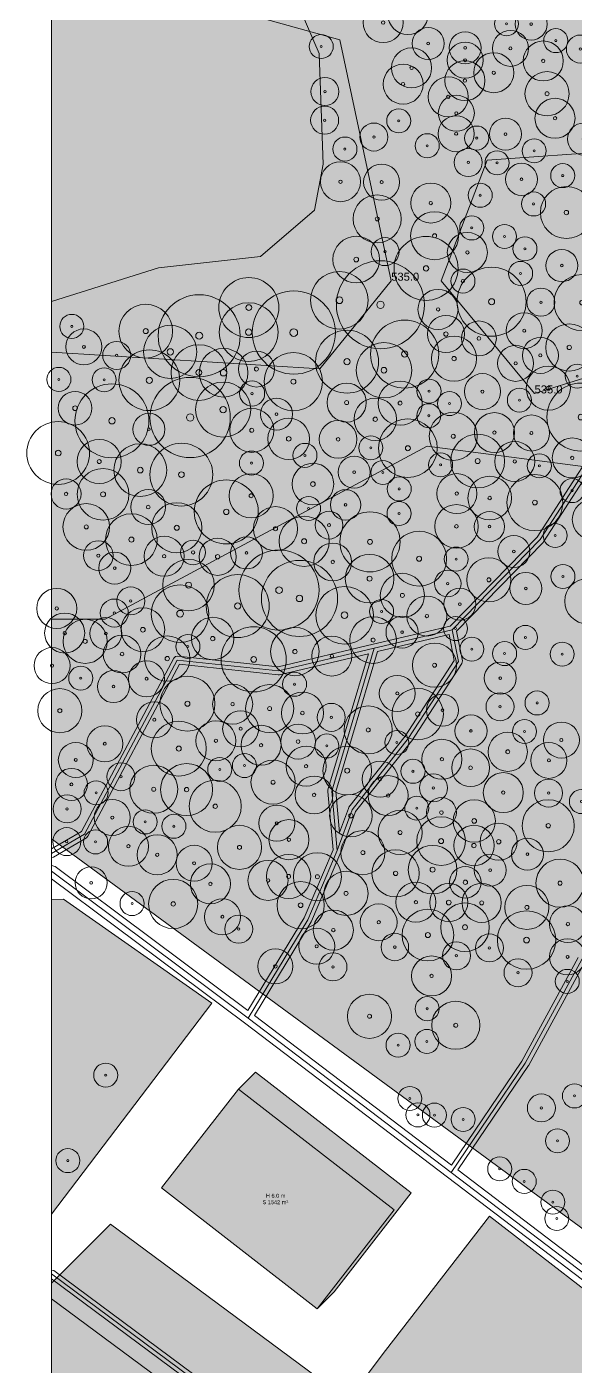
# Model space of a CAD drawing. Header units: metres. Extents: x -6 to 971, y -3 to 1031.
# Drawn here: x -6.2 to 130.7, y 465.8 to 800.5 of the extents above; entities that cross this region are included whole.
import ezdxf

# ---------------------------------------------------------------- set-up
doc = ezdxf.new("R2010")
doc.units = ezdxf.units.M
doc.header["$MEASUREMENT"] = 0
for name, color, linetype, lineweight, true_color in [('TPX_BUILDING_AREAS_TEXT', 7, 'CONTINUOUS', 0, 0x000000), ('TPX_BUILDING_HEIGHTS_TEXT', 7, 'CONTINUOUS', 0, 0x000000), ('TPX_BUILDINGS', 7, 'CONTINUOUS', 0, 0x000000), ('TPX_BUILDINGS_HATCH', 7, 'CONTINUOUS', 0, 0xf0f0f0), ('TPX_BUILDINGS_SHADOWS_HATCH', 7, 'CONTINUOUS', 0, 0x000000), ('TPX_BUILDINGS_SHADOWS_OUTLINES', 7, 'CONTINUOUS', 0, 0x000000), ('TPX_CONTOUR_LINES_5M', 7, 'CONTINUOUS', 0, 0x969696), ('TPX_CONTOUR_LINES_5M_TEXT', 7, 'CONTINUOUS', 0, 0x000000), ('TPX_FRAME_PROJECT', 7, 'CONTINUOUS', 0, 0x000000), ('TPX_ROADS_AXES', 7, 'CONTINUOUS', 0, 0x323232), ('TPX_ROADS_CONTOURS', 7, 'CONTINUOUS', 0, 0x646464), ('TPX_VEGETATION_GREEN_SPACES', 7, 'CONTINUOUS', 0, 0x58ba48), ('TPX_VEGETATION_GREEN_SPACES_HATCH', 7, 'CONTINUOUS', 0, 0x58ba48), ('TPX_VEGETATION_TREES_INDIVIDUAL', 7, 'CONTINUOUS', 0, 0x136734), ('TPX_WATERWAYS', 7, 'CONTINUOUS', 0, 0x7aafdf), ('TPX_WATERWAYS_HATCH', 7, 'CONTINUOUS', 0, 0x7aafdf)]:
    doc.layers.add(name, color=color, linetype=linetype, lineweight=lineweight, true_color=true_color)
doc.styles.add('TPX_TEXTE', font='arial.ttf')

# ---------------------------------------------------------------- blocks, each defined once
blk = doc.blocks.new('TREETR004_CR045')
at = {"layer": 'TPX_VEGETATION_TREES_INDIVIDUAL'}
for radius in [4.5, 0.375]:
    blk.add_circle((0, 0, 0.04), radius, dxfattribs=at)
blk = doc.blocks.new('TREETR006_CR069')
at = {"layer": 'TPX_VEGETATION_TREES_INDIVIDUAL'}
for radius in [6.86, 0.625]:
    blk.add_circle((0, 0, 0.04), radius, dxfattribs=at)
blk = doc.blocks.new('TREETR004_CR050')
at = {"layer": 'TPX_VEGETATION_TREES_INDIVIDUAL'}
for radius in [5, 0.417]:
    blk.add_circle((0, 0, 0.04), radius, dxfattribs=at)
blk = doc.blocks.new('TREETR007_CR078')
at = {"layer": 'TPX_VEGETATION_TREES_INDIVIDUAL'}
for radius in [7.84, 0.708]:
    blk.add_circle((0, 0, 0.04), radius, dxfattribs=at)
blk = doc.blocks.new('TREETR003_CR040')
at = {"layer": 'TPX_VEGETATION_TREES_INDIVIDUAL'}
for radius in [4, 0.333]:
    blk.add_circle((0, 0, 0.04), radius, dxfattribs=at)
blk = doc.blocks.new('TREETR004_CR031')
at = {"layer": 'TPX_VEGETATION_TREES_INDIVIDUAL'}
for radius in [3.09, 0.417]:
    blk.add_circle((0, 0, 0.04), radius, dxfattribs=at)
blk = doc.blocks.new('TREETR003_CR038')
at = {"layer": 'TPX_VEGETATION_TREES_INDIVIDUAL'}
for radius in [3.79, 0.333]:
    blk.add_circle((0, 0, 0.04), radius, dxfattribs=at)
blk = doc.blocks.new('TREETR005_CR044')
at = {"layer": 'TPX_VEGETATION_TREES_INDIVIDUAL'}
for radius in [4.36, 0.458]:
    blk.add_circle((0, 0, 0.04), radius, dxfattribs=at)
blk = doc.blocks.new('TREETR005_CR059')
at = {"layer": 'TPX_VEGETATION_TREES_INDIVIDUAL'}
for radius in [5.89, 0.542]:
    blk.add_circle((0, 0, 0.04), radius, dxfattribs=at)
blk = doc.blocks.new('TREETR005_CR053')
at = {"layer": 'TPX_VEGETATION_TREES_INDIVIDUAL'}
for radius in [5.3, 0.542]:
    blk.add_circle((0, 0, 0.04), radius, dxfattribs=at)
blk = doc.blocks.new('TREETR006_CR053')
at = {"layer": 'TPX_VEGETATION_TREES_INDIVIDUAL'}
for radius in [5.28, 0.583]:
    blk.add_circle((0, 0, 0.04), radius, dxfattribs=at)
blk = doc.blocks.new('TREETR005_CR054')
at = {"layer": 'TPX_VEGETATION_TREES_INDIVIDUAL'}
for radius in [5.44, 0.458]:
    blk.add_circle((0, 0, 0.04), radius, dxfattribs=at)
blk = doc.blocks.new('TREETR006_CR055')
at = {"layer": 'TPX_VEGETATION_TREES_INDIVIDUAL'}
for radius in [5.46, 0.583]:
    blk.add_circle((0, 0, 0.04), radius, dxfattribs=at)
blk = doc.blocks.new('TREETR007_CR081')
at = {"layer": 'TPX_VEGETATION_TREES_INDIVIDUAL'}
for radius in [8.14, 0.708]:
    blk.add_circle((0, 0, 0.04), radius, dxfattribs=at)
blk = doc.blocks.new('TREETR008_CR100')
at = {"layer": 'TPX_VEGETATION_TREES_INDIVIDUAL'}
for radius in [10, 0.833]:
    blk.add_circle((0, 0, 0.04), radius, dxfattribs=at)
blk = doc.blocks.new('TREETR006_CR063')
at = {"layer": 'TPX_VEGETATION_TREES_INDIVIDUAL'}
for radius in [6.27, 0.625]:
    blk.add_circle((0, 0, 0.04), radius, dxfattribs=at)
blk = doc.blocks.new('TREETR007_CR073')
at = {"layer": 'TPX_VEGETATION_TREES_INDIVIDUAL'}
for radius in [7.3, 0.708]:
    blk.add_circle((0, 0, 0.04), radius, dxfattribs=at)
blk = doc.blocks.new('TREETR004_CR035')
at = {"layer": 'TPX_VEGETATION_TREES_INDIVIDUAL'}
for radius in [3.47, 0.375]:
    blk.add_circle((0, 0, 0.04), radius, dxfattribs=at)
blk = doc.blocks.new('TREETR008_CR069')
at = {"layer": 'TPX_VEGETATION_TREES_INDIVIDUAL'}
for radius in [6.87, 0.792]:
    blk.add_circle((0, 0, 0.04), radius, dxfattribs=at)
blk = doc.blocks.new('TREETR007_CR080')
at = {"layer": 'TPX_VEGETATION_TREES_INDIVIDUAL'}
for radius in [8, 0.667]:
    blk.add_circle((0, 0, 0.04), radius, dxfattribs=at)
blk = doc.blocks.new('TREETR003_CR035')
at = {"layer": 'TPX_VEGETATION_TREES_INDIVIDUAL'}
for radius in [3.5, 0.292]:
    blk.add_circle((0, 0, 0.04), radius, dxfattribs=at)
blk = doc.blocks.new('TREETR004_CR037')
at = {"layer": 'TPX_VEGETATION_TREES_INDIVIDUAL'}
for radius in [3.71, 0.375]:
    blk.add_circle((0, 0, 0.04), radius, dxfattribs=at)
blk = doc.blocks.new('TREETR006_CR070')
at = {"layer": 'TPX_VEGETATION_TREES_INDIVIDUAL'}
for radius in [7, 0.583]:
    blk.add_circle((0, 0, 0.04), radius, dxfattribs=at)
blk = doc.blocks.new('TREETR008_CR085')
at = {"layer": 'TPX_VEGETATION_TREES_INDIVIDUAL'}
for radius in [8.51, 0.75]:
    blk.add_circle((0, 0, 0.04), radius, dxfattribs=at)
blk = doc.blocks.new('TREETR009_CR102')
at = {"layer": 'TPX_VEGETATION_TREES_INDIVIDUAL'}
for radius in [10.24, 0.875]:
    blk.add_circle((0, 0, 0.04), radius, dxfattribs=at)
blk = doc.blocks.new('TREETR007_CR069')
at = {"layer": 'TPX_VEGETATION_TREES_INDIVIDUAL'}
for radius in [6.92, 0.708]:
    blk.add_circle((0, 0, 0.04), radius, dxfattribs=at)
blk = doc.blocks.new('TREETR003_CR031')
at = {"layer": 'TPX_VEGETATION_TREES_INDIVIDUAL'}
for radius in [3.13, 0.292]:
    blk.add_circle((0, 0, 0.04), radius, dxfattribs=at)
blk = doc.blocks.new('TREETR006_CR065')
at = {"layer": 'TPX_VEGETATION_TREES_INDIVIDUAL'}
for radius in [6.45, 0.625]:
    blk.add_circle((0, 0, 0.04), radius, dxfattribs=at)
blk = doc.blocks.new('TREETR005_CR039')
at = {"layer": 'TPX_VEGETATION_TREES_INDIVIDUAL'}
for radius in [3.94, 0.542]:
    blk.add_circle((0, 0, 0.04), radius, dxfattribs=at)
blk = doc.blocks.new('TREETR005_CR052')
at = {"layer": 'TPX_VEGETATION_TREES_INDIVIDUAL'}
for radius in [5.24, 0.458]:
    blk.add_circle((0, 0, 0.04), radius, dxfattribs=at)
blk = doc.blocks.new('TREETR004_CR040')
at = {"layer": 'TPX_VEGETATION_TREES_INDIVIDUAL'}
for radius in [4, 0.375]:
    blk.add_circle((0, 0, 0.04), radius, dxfattribs=at)
blk = doc.blocks.new('TREETR008_CR066')
at = {"layer": 'TPX_VEGETATION_TREES_INDIVIDUAL'}
for radius in [6.64, 0.792]:
    blk.add_circle((0, 0, 0.04), radius, dxfattribs=at)
blk = doc.blocks.new('TREETR006_CR048')
at = {"layer": 'TPX_VEGETATION_TREES_INDIVIDUAL'}
for radius in [4.76, 0.583]:
    blk.add_circle((0, 0, 0.04), radius, dxfattribs=at)
blk = doc.blocks.new('TREETR008_CR076')
at = {"layer": 'TPX_VEGETATION_TREES_INDIVIDUAL'}
for radius in [7.59, 0.792]:
    blk.add_circle((0, 0, 0.04), radius, dxfattribs=at)
blk = doc.blocks.new('TREETR005_CR065')
at = {"layer": 'TPX_VEGETATION_TREES_INDIVIDUAL'}
for radius in [6.5, 0.542]:
    blk.add_circle((0, 0, 0.04), radius, dxfattribs=at)
blk = doc.blocks.new('TREETR005_CR037')
at = {"layer": 'TPX_VEGETATION_TREES_INDIVIDUAL'}
for radius in [3.74, 0.458]:
    blk.add_circle((0, 0, 0.04), radius, dxfattribs=at)
blk = doc.blocks.new('TREETR009_CR110')
at = {"layer": 'TPX_VEGETATION_TREES_INDIVIDUAL'}
for radius in [11, 0.917]:
    blk.add_circle((0, 0, 0.04), radius, dxfattribs=at)
blk = doc.blocks.new('TREETR008_CR074')
at = {"layer": 'TPX_VEGETATION_TREES_INDIVIDUAL'}
for radius in [7.35, 0.792]:
    blk.add_circle((0, 0, 0.04), radius, dxfattribs=at)
blk = doc.blocks.new('TREETR005_CR051')
at = {"layer": 'TPX_VEGETATION_TREES_INDIVIDUAL'}
for radius in [5.05, 0.542]:
    blk.add_circle((0, 0, 0.04), radius, dxfattribs=at)
blk = doc.blocks.new('TREETR006_CR059')
at = {"layer": 'TPX_VEGETATION_TREES_INDIVIDUAL'}
for radius in [5.9, 0.583]:
    blk.add_circle((0, 0, 0.04), radius, dxfattribs=at)
blk = doc.blocks.new('TREETR006_CR073')
at = {"layer": 'TPX_VEGETATION_TREES_INDIVIDUAL'}
for radius in [7.28, 0.625]:
    blk.add_circle((0, 0, 0.04), radius, dxfattribs=at)
blk = doc.blocks.new('TREETR008_CR086')
at = {"layer": 'TPX_VEGETATION_TREES_INDIVIDUAL'}
for radius in [8.61, 0.75]:
    blk.add_circle((0, 0, 0.04), radius, dxfattribs=at)
blk = doc.blocks.new('TREETR005_CR060')
at = {"layer": 'TPX_VEGETATION_TREES_INDIVIDUAL'}
for radius in [6, 0.5]:
    blk.add_circle((0, 0, 0.04), radius, dxfattribs=at)
blk = doc.blocks.new('TREETR005_CR057')
at = {"layer": 'TPX_VEGETATION_TREES_INDIVIDUAL'}
for radius in [5.65, 0.542]:
    blk.add_circle((0, 0, 0.04), radius, dxfattribs=at)
blk = doc.blocks.new('TREETR003_CR030')
at = {"layer": 'TPX_VEGETATION_TREES_INDIVIDUAL'}
for radius in [3, 0.25]:
    blk.add_circle((0, 0, 0.04), radius, dxfattribs=at)
blk = doc.blocks.new('TREETR006_CR067')
at = {"layer": 'TPX_VEGETATION_TREES_INDIVIDUAL'}
for radius in [6.72, 0.625]:
    blk.add_circle((0, 0, 0.04), radius, dxfattribs=at)
blk = doc.blocks.new('TREETR005_CR055')
at = {"layer": 'TPX_VEGETATION_TREES_INDIVIDUAL'}
for radius in [5.51, 0.5]:
    blk.add_circle((0, 0, 0.04), radius, dxfattribs=at)
blk = doc.blocks.new('TREETR005_CR046')
at = {"layer": 'TPX_VEGETATION_TREES_INDIVIDUAL'}
for radius in [4.64, 0.542]:
    blk.add_circle((0, 0, 0.04), radius, dxfattribs=at)
blk = doc.blocks.new('TREETR006_CR074')
at = {"layer": 'TPX_VEGETATION_TREES_INDIVIDUAL'}
for radius in [7.35, 0.625]:
    blk.add_circle((0, 0, 0.04), radius, dxfattribs=at)
blk = doc.blocks.new('TREETR004_CR038')
at = {"layer": 'TPX_VEGETATION_TREES_INDIVIDUAL'}
for radius in [3.75, 0.417]:
    blk.add_circle((0, 0, 0.04), radius, dxfattribs=at)
blk = doc.blocks.new('TREETR008_CR095')
at = {"layer": 'TPX_VEGETATION_TREES_INDIVIDUAL'}
for radius in [9.5, 0.792]:
    blk.add_circle((0, 0, 0.04), radius, dxfattribs=at)
blk = doc.blocks.new('TREETR004_CR044')
at = {"layer": 'TPX_VEGETATION_TREES_INDIVIDUAL'}
for radius in [4.37, 0.375]:
    blk.add_circle((0, 0, 0.04), radius, dxfattribs=at)
blk = doc.blocks.new('TREETR003_CR034')
at = {"layer": 'TPX_VEGETATION_TREES_INDIVIDUAL'}
for radius in [3.43, 0.333]:
    blk.add_circle((0, 0, 0.04), radius, dxfattribs=at)
blk = doc.blocks.new('TREETR007_CR075')
at = {"layer": 'TPX_VEGETATION_TREES_INDIVIDUAL'}
for radius in [7.5, 0.708]:
    blk.add_circle((0, 0, 0.04), radius, dxfattribs=at)
blk = doc.blocks.new('TREETR009_CR100')
at = {"layer": 'TPX_VEGETATION_TREES_INDIVIDUAL'}
for radius in [10.03, 0.917]:
    blk.add_circle((0, 0, 0.04), radius, dxfattribs=at)
blk = doc.blocks.new('TREETR003_CR033')
at = {"layer": 'TPX_VEGETATION_TREES_INDIVIDUAL'}
for radius in [3.32, 0.292]:
    blk.add_circle((0, 0, 0.04), radius, dxfattribs=at)
blk = doc.blocks.new('TREETR005_CR064')
at = {"layer": 'TPX_VEGETATION_TREES_INDIVIDUAL'}
for radius in [6.41, 0.542]:
    blk.add_circle((0, 0, 0.04), radius, dxfattribs=at)
blk = doc.blocks.new('TREETR008_CR072')
at = {"layer": 'TPX_VEGETATION_TREES_INDIVIDUAL'}
for radius in [7.2, 0.833]:
    blk.add_circle((0, 0, 0.04), radius, dxfattribs=at)
blk = doc.blocks.new('TREETR004_CR046')
at = {"layer": 'TPX_VEGETATION_TREES_INDIVIDUAL'}
for radius in [4.59, 0.417]:
    blk.add_circle((0, 0, 0.04), radius, dxfattribs=at)
blk = doc.blocks.new('TREETR006_CR052')
at = {"layer": 'TPX_VEGETATION_TREES_INDIVIDUAL'}
for radius in [5.19, 0.583]:
    blk.add_circle((0, 0, 0.04), radius, dxfattribs=at)
blk = doc.blocks.new('TREETR008_CR079')
at = {"layer": 'TPX_VEGETATION_TREES_INDIVIDUAL'}
for radius in [7.86, 0.792]:
    blk.add_circle((0, 0, 0.04), radius, dxfattribs=at)
blk = doc.blocks.new('TREETR005_CR062')
at = {"layer": 'TPX_VEGETATION_TREES_INDIVIDUAL'}
for radius in [6.15, 0.542]:
    blk.add_circle((0, 0, 0.04), radius, dxfattribs=at)
blk = doc.blocks.new('TREETR005_CR045')
at = {"layer": 'TPX_VEGETATION_TREES_INDIVIDUAL'}
for radius in [4.5, 0.5]:
    blk.add_circle((0, 0, 0.04), radius, dxfattribs=at)
blk = doc.blocks.new('TREETR010_CR104')
at = {"layer": 'TPX_VEGETATION_TREES_INDIVIDUAL'}
for radius in [10.4, 0.958]:
    blk.add_circle((0, 0, 0.04), radius, dxfattribs=at)
blk = doc.blocks.new('TREETR006_CR042')
at = {"layer": 'TPX_VEGETATION_TREES_INDIVIDUAL'}
for radius in [4.2, 0.583]:
    blk.add_circle((0, 0, 0.04), radius, dxfattribs=at)
blk = doc.blocks.new('TREETR007_CR085')
at = {"layer": 'TPX_VEGETATION_TREES_INDIVIDUAL'}
for radius in [8.5, 0.708]:
    blk.add_circle((0, 0, 0.04), radius, dxfattribs=at)
blk = doc.blocks.new('TREETR006_CR058')
at = {"layer": 'TPX_VEGETATION_TREES_INDIVIDUAL'}
for radius in [5.83, 0.583]:
    blk.add_circle((0, 0, 0.04), radius, dxfattribs=at)
blk = doc.blocks.new('TREETR006_CR061')
at = {"layer": 'TPX_VEGETATION_TREES_INDIVIDUAL'}
for radius in [6.07, 0.625]:
    blk.add_circle((0, 0, 0.04), radius, dxfattribs=at)
blk = doc.blocks.new('TREETR007_CR066')
at = {"layer": 'TPX_VEGETATION_TREES_INDIVIDUAL'}
for radius in [6.59, 0.708]:
    blk.add_circle((0, 0, 0.04), radius, dxfattribs=at)
blk = doc.blocks.new('TREETR008_CR070')
at = {"layer": 'TPX_VEGETATION_TREES_INDIVIDUAL'}
for radius in [6.95, 0.75]:
    blk.add_circle((0, 0, 0.04), radius, dxfattribs=at)
blk = doc.blocks.new('TREETR006_CR075')
at = {"layer": 'TPX_VEGETATION_TREES_INDIVIDUAL'}
for radius in [7.5, 0.625]:
    blk.add_circle((0, 0, 0.04), radius, dxfattribs=at)
blk = doc.blocks.new('TREETR004_CR030')
at = {"layer": 'TPX_VEGETATION_TREES_INDIVIDUAL'}
for radius in [3, 0.417]:
    blk.add_circle((0, 0, 0.04), radius, dxfattribs=at)
blk = doc.blocks.new('TREETR005_CR047')
at = {"layer": 'TPX_VEGETATION_TREES_INDIVIDUAL'}
for radius in [4.71, 0.458]:
    blk.add_circle((0, 0, 0.04), radius, dxfattribs=at)
blk = doc.blocks.new('TREETR008_CR092')
at = {"layer": 'TPX_VEGETATION_TREES_INDIVIDUAL'}
for radius in [9.24, 0.792]:
    blk.add_circle((0, 0, 0.04), radius, dxfattribs=at)
blk = doc.blocks.new('TREETR008_CR064')
at = {"layer": 'TPX_VEGETATION_TREES_INDIVIDUAL'}
for radius in [6.43, 0.75]:
    blk.add_circle((0, 0, 0.04), radius, dxfattribs=at)
blk = doc.blocks.new('TREETR004_CR047')
at = {"layer": 'TPX_VEGETATION_TREES_INDIVIDUAL'}
for radius in [4.72, 0.417]:
    blk.add_circle((0, 0, 0.04), radius, dxfattribs=at)
blk = doc.blocks.new('TREETR005_CR061')
at = {"layer": 'TPX_VEGETATION_TREES_INDIVIDUAL'}
for radius in [6.05, 0.542]:
    blk.add_circle((0, 0, 0.04), radius, dxfattribs=at)
blk = doc.blocks.new('TREETR005_CR058')
at = {"layer": 'TPX_VEGETATION_TREES_INDIVIDUAL'}
for radius in [5.82, 0.5]:
    blk.add_circle((0, 0, 0.04), radius, dxfattribs=at)
blk = doc.blocks.new('TREETR008_CR061')
at = {"layer": 'TPX_VEGETATION_TREES_INDIVIDUAL'}
for radius in [6.08, 0.792]:
    blk.add_circle((0, 0, 0.04), radius, dxfattribs=at)
blk = doc.blocks.new('TREETR005_CR049')
at = {"layer": 'TPX_VEGETATION_TREES_INDIVIDUAL'}
for radius in [4.89, 0.5]:
    blk.add_circle((0, 0, 0.04), radius, dxfattribs=at)

msp = doc.modelspace()

# ---------------------------------------------------------------- hatches: boundary and pattern name
at = {"layer": 'TPX_BUILDINGS_HATCH'}
for points in [[(46.68, 535.06), (27.45, 510.33), (66.31, 480.1), (85.54, 504.84), (46.68, 535.06)], [(0, 482.61), (0, 432.52), (2.05, 431.01), (22.78, 415.77), (31.77, 409.24), (35.62, 414.45), (51.95, 436.03), (55.87, 441.26), (0, 482.61)], [(0, 482.61), (0, 432.52), (2.05, 431.01), (22.78, 415.77), (31.77, 409.24), (35.62, 414.45), (37.34, 413.16), (38.68, 412.13), (82.48, 379.26), (83.96, 378.24), (85.36, 380.08), (98.88, 397.97), (100.29, 399.83), (98.02, 401.54), (55.74, 433.2), (53.75, 434.68), (51.95, 436.03), (55.87, 441.26), (0, 482.61)]]:
    msp.add_hatch(color=256, dxfattribs=at).paths.add_polyline_path(points)
at = {"layer": 'TPX_BUILDINGS_SHADOWS_HATCH'}
for points in [[(50.93, 539.3), (46.68, 535.06), (85.54, 504.84), (66.31, 480.1), (70.55, 484.35), (89.78, 509.08), (50.93, 539.3)], [(0, 486.55), (0, 482.61), (55.87, 441.26), (51.95, 436.03), (55.74, 433.2), (98.02, 401.54), (100.29, 399.83), (98.88, 397.97), (100.43, 396.8), (106.61, 392.17), (108.08, 394.09), (158.9, 356.15), (167.79, 368.04), (118.68, 404.7), (112.71, 398.73), (106.8, 403.17), (106.57, 403.34), (115.14, 414.68), (112.87, 416.39), (70.59, 448.05), (67.13, 450.63), (68.92, 453), (72.84, 458.23), (14.71, 501.26), (0, 486.55)]]:
    msp.add_hatch(color=256, dxfattribs=at).paths.add_polyline_path(points)
at = {"layer": 'TPX_VEGETATION_GREEN_SPACES_HATCH'}
for points in [[(0, 731.89), (0, 597.61), (135.81, 497.83), (212.51, 604.26), (217.35, 616.75), (245.77, 653.41), (261.85, 705.83), (167.84, 776.75), (99.79, 828.12), (77.41, 823.28), (56.33, 821.93), (57.44, 814.46), (62.34, 804.27), (66.81, 793.86), (67.82, 766.17), (65.65, 754.7), (52.18, 743.08), (26.74, 740.25), (0, 731.89)], [(0, 582.39), (0, 503.75), (40.01, 556.52), (3, 582.52), (0, 582.39)], [(83.39, 469.72), (64.99, 445.25), (106.97, 413.25), (147.6, 469.28), (147.22, 473.99), (109.32, 503.29), (83.39, 469.72)]]:
    msp.add_hatch(color=256, dxfattribs=at).paths.add_polyline_path(points)
at = {"layer": 'TPX_WATERWAYS_HATCH'}
msp.add_hatch(color=256, dxfattribs=at).paths.add_polyline_path([(0, 863.65), (0, 731.89), (26.74, 740.25), (52.18, 743.08), (65.65, 754.7), (67.82, 766.17), (66.81, 793.86), (62.34, 804.27), (57.44, 814.46), (38.39, 812.86), (19.26, 825.92), (14.24, 866.85), (27.87, 884.72), (45.76, 887.8), (46.37, 897.62), (49.57, 946.45), (70.52, 967.76), (97.47, 993.05), (107.08, 1000.93), (106.8, 1010.97), (93.61, 1006.25), (83.52, 1003.53), (77.72, 1005.57), (74, 1009.63), (67.97, 1022.85), (37.47, 1022.85), (31.49, 1010.09), (18.17, 1006.48), (6.97, 998.9), (3.09, 996.07), (0.54, 991.92), (0, 991.43), (0, 888.35), (2.34, 882.19), (3.05, 878.06), (2.13, 866.19), (0, 863.65)])

# ---------------------------------------------------------------- linework, layer by layer
at = {"layer": 'TPX_BUILDINGS', "elevation": 0.04}
for points in [[(46.68, 535.06), (27.45, 510.33), (66.31, 480.1), (85.54, 504.84)], [(0, 482.61), (0, 432.52), (2.05, 431.01), (22.78, 415.77), (31.77, 409.24), (35.62, 414.45), (51.95, 436.03), (55.87, 441.26)], [(0, 482.61), (0, 432.52), (2.05, 431.01), (22.78, 415.77), (31.77, 409.24), (35.62, 414.45), (37.34, 413.16), (38.68, 412.13), (82.48, 379.26), (83.96, 378.24), (85.36, 380.08), (98.88, 397.97), (100.29, 399.83), (98.02, 401.54), (55.74, 433.2), (53.75, 434.68), (51.95, 436.03), (55.87, 441.26)]]:
    msp.add_lwpolyline(points, close=True, dxfattribs=at)
at = {"layer": 'TPX_BUILDINGS_SHADOWS_OUTLINES', "elevation": 0.04}
for points in [[(50.93, 539.3), (46.68, 535.06), (85.54, 504.84), (66.31, 480.1), (70.55, 484.35), (89.78, 509.08)], [(0, 486.55), (0, 482.61), (55.87, 441.26), (51.95, 436.03), (55.74, 433.2), (98.02, 401.54), (100.29, 399.83), (98.88, 397.97), (100.43, 396.8), (106.61, 392.17), (108.08, 394.09), (158.9, 356.15), (167.79, 368.04), (118.68, 404.7), (112.71, 398.73), (106.8, 403.17), (106.57, 403.34), (115.14, 414.68), (112.87, 416.39), (70.59, 448.05), (67.13, 450.63), (68.92, 453), (72.84, 458.23), (14.71, 501.26)]]:
    msp.add_lwpolyline(points, close=True, dxfattribs=at)
at = {"layer": 'TPX_CONTOUR_LINES_5M', "elevation": 0.05}
for points in [[(304.93, 1022.85), (304.93, 1007.81), (281.39, 978.65), (231.1, 947.64), (215.27, 827.31), (174.2, 771.83), (108.76, 767.14), (97.26, 737.05), (120.6, 708.88), (147.4, 717.21), (174.2, 756.19), (206.26, 706.97), (201, 681.72), (93.8, 695.7), (13.4, 652.5), (0, 652.5)], [(0, 719.2), (67, 715.03), (84.81, 737.05), (71.95, 797.22), (0, 817.28)]]:
    msp.add_lwpolyline(points, dxfattribs=at)
at = {"layer": 'TPX_FRAME_PROJECT', "elevation": 0}
msp.add_lwpolyline([(0, 0), (964.78, 0), (964.78, 1022.85), (0, 1022.85)], close=True, dxfattribs=at)
at = {"layer": 'TPX_ROADS_AXES', "elevation": 0.03}
for points in [[(173.74, 775.35), (160.46, 738.11), (155.48, 718.3), (143.69, 705.86), (122.02, 672.34), (100.04, 649.83), (80.56, 645.22), (56.66, 639.56), (31.4, 642.26), (8.21, 598.71), (0, 593.88)], [(99.81, 514.21), (118.26, 541.52), (132.38, 567.46), (160.46, 603.47), (179.62, 621.67), (189.59, 643.04), (210.34, 664.81), (236.23, 686.55), (253.74, 715.66)], [(100.04, 649.83), (101.6, 641.9), (89.08, 622.62), (75.05, 604.86), (71.35, 594.68)], [(49.07, 552.76), (64, 577.38), (71.35, 594.68), (69.95, 609.51), (80.56, 645.22)], [(0, 589.46), (49.07, 552.76), (99.81, 514.21), (147.39, 477.96), (155.76, 472.04), (167.6, 468.05), (221.22, 428.66), (226.44, 420.48), (227.42, 412), (128.79, 280.4)], [(126.29, 431.96), (170.11, 397.39), (151.35, 374.81), (108.23, 407.69), (104.8, 410.29), (60.83, 443.66), (0, 488.88)]]:
    msp.add_lwpolyline(points, dxfattribs=at)
at = {"layer": 'TPX_ROADS_CONTOURS', "elevation": 0.03}
for points in [[(101.44, 514.85), (119.09, 540.96), (119.14, 541.04), (133.22, 566.91), (161.2, 602.79), (180.31, 620.94), (180.53, 621.25), (190.43, 642.47), (211.02, 664.08), (236.87, 685.78), (237.09, 686.03), (253.76, 713.76), (297.37, 680.71), (147.49, 479.77)], [(70.97, 609.41), (81.35, 644.38), (99.26, 648.62), (100.54, 642.11), (88.27, 623.2), (74.26, 605.48), (74.11, 605.2), (71.93, 599.2)]]:
    msp.add_lwpolyline(points, close=True, dxfattribs=at)
for points in [[(142.85, 706.41), (121.23, 672.97), (99.53, 650.74), (80.33, 646.19), (56.59, 640.58), (31.51, 643.25), (30.93, 643.14), (30.52, 642.73), (7.46, 599.43), (0, 595.04), (0, 592.95), (0.51, 593.02), (8.72, 597.84), (9.09, 598.24), (31.97, 641.19), (56.55, 638.57), (56.89, 638.59), (79.11, 643.85), (68.99, 609.79), (68.96, 609.42), (70.33, 594.83), (63.1, 577.84), (49.04, 554.65), (0.9, 590.66), (0, 590.89), (0, 587.59), (48.16, 551.56), (98.9, 513.02), (146.48, 476.77)], [(131.5, 567.93), (117.4, 542.04), (99.85, 516.06), (50.65, 553.44), (64.85, 576.86), (64.92, 576.99), (72.27, 594.28), (72.29, 594.33), (75.93, 604.37), (89.87, 622), (89.92, 622.07), (102.44, 641.36), (102.58, 642.1), (101.13, 649.51), (122.74, 671.65), (122.86, 671.8), (144.48, 705.24)], [(61.42, 444.46), (0.6, 489.68), (0, 489.83), (0, 487.63), (59.41, 443.47)]]:
    msp.add_lwpolyline(points, dxfattribs=at)
at = {"layer": 'TPX_VEGETATION_GREEN_SPACES', "elevation": 0}
for points in [[(0, 731.89), (0, 597.61), (135.81, 497.83), (212.51, 604.26), (217.35, 616.75), (245.77, 653.41), (261.85, 705.83), (167.84, 776.75), (99.79, 828.12), (77.41, 823.28), (56.33, 821.93), (57.44, 814.46), (62.34, 804.27), (66.81, 793.86), (67.82, 766.17), (65.65, 754.7), (52.18, 743.08), (26.74, 740.25)], [(0, 582.39), (0, 503.75), (40.01, 556.52), (3, 582.52)], [(83.39, 469.72), (64.99, 445.25), (106.97, 413.25), (147.6, 469.28), (147.22, 473.99), (109.32, 503.29)]]:
    msp.add_lwpolyline(points, close=True, dxfattribs=at)
at = {"layer": 'TPX_WATERWAYS', "elevation": 0.01}
msp.add_lwpolyline([(0, 863.65), (0, 731.89), (26.74, 740.25), (52.18, 743.08), (65.65, 754.7), (67.82, 766.17), (66.81, 793.86), (62.34, 804.27)], dxfattribs=at)

# ---------------------------------------------------------------- block references
at = {"layer": 'TPX_VEGETATION_TREES_INDIVIDUAL'}
for name, p in [('TREETR004_CR050', (88.99, 803.53, 0.04)), ('TREETR004_CR050', (82.8, 801.54, 0.04)), ('TREETR003_CR030', (113.61, 801.25, 0.04)), ('TREETR003_CR040', (119.78, 801.19, 0.04)), ('TREETR003_CR040', (94.05, 796.33, 0.04)), ('TREETR003_CR030', (125.9, 797.04, 0.04)), ('TREETR003_CR030', (67.34, 795.56, 0.04)), ('TREETR004_CR045', (103.26, 792.15, 0.04)), ('TREETR003_CR040', (103.29, 795.22, 0.04)), ('TREETR004_CR045', (114.58, 795.11, 0.04)), ('TREETR004_CR050', (122.77, 791.96, 0.04)), ('TREETR003_CR035', (132.04, 794.94, 0.04)), ('TREETR004_CR050', (89.89, 790.23, 0.04)), ('TREETR004_CR050', (110.42, 789.02, 0.04)), ('TREETR004_CR050', (87.79, 786.17, 0.04)), ('TREETR004_CR050', (103.21, 787.04, 0.04)), ('TREETR003_CR035', (68.26, 784.31, 0.04)), ('TREETR004_CR050', (99.06, 782.99, 0.04)), ('TREETR005_CR055', (123.72, 783.78, 0.04)), ('TREETR004_CR045', (101.07, 778.89, 0.04)), ('TREETR003_CR035', (68.19, 777.16, 0.04)), ('TREETR003_CR030', (86.68, 776.98, 0.04)), ('TREETR004_CR050', (125.71, 777.63, 0.04)), ('TREETR004_CR045', (101.03, 773.78, 0.04)), ('TREETR003_CR040', (113.35, 773.66, 0.04)), ('TREETR003_CR035', (80.48, 772.95, 0.04)), ('TREETR003_CR030', (93.81, 770.78, 0.04)), ('TREETR003_CR030', (106.15, 772.7, 0.04)), ('TREETR003_CR040', (132.85, 772.45, 0.04)), ('TREETR003_CR030', (73.26, 769.95, 0.04)), ('TREETR003_CR035', (104.04, 766.59, 0.04)), ('TREETR003_CR030', (120.5, 769.5, 0.04)), ('TREETR004_CR050', (72.15, 761.79, 0.04)), ('TREETR003_CR030', (111.23, 766.52, 0.04)), ('TREETR004_CR045', (82.42, 761.69, 0.04)), ('TREETR003_CR040', (117.35, 762.38, 0.04)), ('TREETR003_CR030', (127.63, 763.3, 0.04)), ('TREETR004_CR050', (94.7, 756.46, 0.04)), ('TREETR003_CR030', (107.04, 758.39, 0.04)), ('TREETR005_CR065', (128.57, 754.09, 0.04)), ('TREETR005_CR060', (81.31, 752.5, 0.04)), ('TREETR003_CR030', (120.37, 756.22, 0.04)), ('TREETR005_CR060', (95.65, 748.28, 0.04)), ('TREETR003_CR030', (104.91, 750.23, 0.04)), ('TREETR003_CR030', (113.1, 748.11, 0.04)), ('TREETR006_CR058', (76.07, 742.33, 0.04)), ('TREETR003_CR035', (83.28, 744.31, 0.04)), ('TREETR007_CR080', (93.51, 740.12, 0.04)), ('TREETR004_CR050', (103.82, 744.11, 0.04)), ('TREETR003_CR030', (118.21, 745, 0.04)), ('TREETR003_CR040', (127.41, 740.82, 0.04)), ('TREETR009_CR110', (82.13, 731.03, 0.04)), ('TREETR004_CR030', (102.73, 736.97, 0.04)), ('TREETR008_CR086', (109.87, 731.79, 0.04)), ('TREETR003_CR030', (117.12, 738.87, 0.04)), ('TREETR007_CR075', (49.26, 730.33, 0.04)), ('TREETR008_CR072', (71.87, 732.15, 0.04)), ('TREETR006_CR070', (132.46, 731.57, 0.04)), ('TREETR009_CR102', (36.86, 723.29, 0.04)), ('TREETR010_CR104', (60.49, 724.09, 0.04)), ('TREETR004_CR050', (96.5, 729.87, 0.04)), ('TREETR003_CR035', (122.19, 731.67, 0.04)), ('TREETR006_CR067', (23.52, 724.44, 0.04)), ('TREETR008_CR074', (49.2, 724.2, 0.04)), ('TREETR003_CR030', (5.05, 725.64, 0.04)), ('TREETR008_CR085', (88.17, 718.71, 0.04)), ('TREETR005_CR046', (98.49, 723.72, 0.04)), ('TREETR005_CR044', (106.7, 722.62, 0.04)), ('TREETR004_CR045', (118.01, 724.56, 0.04)), ('TREETR004_CR045', (8.08, 720.5, 0.04)), ('TREETR008_CR066', (29.64, 719.27, 0.04)), ('TREETR008_CR079', (73.78, 716.81, 0.04)), ('TREETR005_CR057', (100.49, 717.57, 0.04)), ('TREETR005_CR059', (129.27, 720.36, 0.04)), ('TREETR003_CR035', (16.27, 718.38, 0.04)), ('TREETR008_CR076', (24.43, 712.17, 0.04)), ('TREETR008_CR070', (36.78, 714.1, 0.04)), ('TREETR008_CR061', (42.94, 714.04, 0.04)), ('TREETR007_CR069', (83, 714.67, 0.04)), ('TREETR004_CR045', (115.88, 716.4, 0.04)), ('TREETR004_CR045', (122.06, 718.39, 0.04)), ('TREETR005_CR045', (51.16, 714.98, 0.04)), ('TREETR006_CR073', (60.38, 711.82, 0.04)), ('TREETR003_CR030', (1.84, 712.39, 0.04)), ('TREETR003_CR030', (13.14, 712.28, 0.04)), ('TREETR004_CR045', (107.6, 709.33, 0.04)), ('TREETR005_CR055', (124.04, 710.19, 0.04)), ('TREETR003_CR030', (131.26, 713.19, 0.04)), ('TREETR008_CR092', (15.09, 702.04, 0.04)), ('TREETR009_CR100', (34.61, 702.87, 0.04)), ('TREETR008_CR069', (42.85, 704.84, 0.04)), ('TREETR003_CR031', (50.08, 708.86, 0.04)), ('TREETR005_CR049', (73.68, 706.59, 0.04)), ('TREETR005_CR055', (87.03, 706.46, 0.04)), ('TREETR003_CR030', (94.25, 709.46, 0.04)), ('TREETR003_CR030', (116.82, 707.2, 0.04)), ('TREETR007_CR085', (132.19, 702.96, 0.04)), ('TREETR006_CR042', (5.88, 705.19, 0.04)), ('TREETR003_CR040', (56.19, 703.69, 0.04)), ('TREETR005_CR053', (80.83, 702.43, 0.04)), ('TREETR003_CR030', (94.19, 703.32, 0.04)), ('TREETR003_CR030', (99.35, 706.34, 0.04)), ('TREETR003_CR040', (24.31, 699.91, 0.04)), ('TREETR005_CR055', (49.99, 699.66, 0.04)), ('TREETR005_CR060', (100.3, 698.16, 0.04)), ('TREETR004_CR050', (110.58, 699.08, 0.04)), ('TREETR004_CR045', (119.82, 698.99, 0.04)), ('TREETR007_CR078', (1.66, 693.99, 0.04)), ('TREETR006_CR052', (59.21, 697.53, 0.04)), ('TREETR005_CR047', (71.54, 697.41, 0.04)), ('TREETR006_CR074', (88.97, 695.2, 0.04)), ('TREETR005_CR055', (11.91, 691.85, 0.04)), ('TREETR007_CR066', (22.16, 689.71, 0.04)), ('TREETR007_CR078', (32.42, 688.59, 0.04)), ('TREETR003_CR030', (63.28, 693.4, 0.04)), ('TREETR003_CR030', (79.73, 695.29, 0.04)), ('TREETR006_CR067', (106.4, 691.97, 0.04)), ('TREETR004_CR050', (115.65, 691.88, 0.04)), ('TREETR004_CR050', (130.03, 692.76, 0.04)), ('TREETR003_CR030', (49.91, 691.49, 0.04)), ('TREETR003_CR040', (75.57, 689.2, 0.04)), ('TREETR003_CR030', (97.15, 691.03, 0.04)), ('TREETR003_CR030', (121.8, 690.8, 0.04)), ('TREETR006_CR065', (12.86, 683.67, 0.04)), ('TREETR006_CR052', (65.27, 686.23, 0.04)), ('TREETR003_CR030', (82.75, 689.13, 0.04)), ('TREETR004_CR038', (3.62, 683.75, 0.04)), ('TREETR007_CR080', (43.63, 679.28, 0.04)), ('TREETR005_CR055', (49.83, 683.31, 0.04)), ('TREETR003_CR030', (86.82, 685, 0.04)), ('TREETR004_CR050', (101.19, 683.84, 0.04)), ('TREETR005_CR054', (109.4, 682.74, 0.04)), ('TREETR006_CR070', (120.68, 681.61, 0.04)), ('TREETR003_CR030', (129.96, 684.59, 0.04)), ('TREETR005_CR044', (24.13, 680.49, 0.04)), ('TREETR003_CR030', (64.18, 680.11, 0.04)), ('TREETR003_CR038', (73.43, 681.04, 0.04)), ('TREETR005_CR058', (8.67, 675.53, 0.04)), ('TREETR006_CR063', (31.27, 675.31, 0.04)), ('TREETR005_CR055', (55.92, 675.08, 0.04)), ('TREETR003_CR030', (86.76, 678.87, 0.04)), ('TREETR005_CR054', (101.11, 675.66, 0.04)), ('TREETR004_CR050', (135.02, 677.38, 0.04)), ('TREETR006_CR065', (19.94, 672.36, 0.04)), ('TREETR006_CR063', (63.07, 671.94, 0.04)), ('TREETR004_CR035', (69.28, 675.97, 0.04)), ('TREETR006_CR075', (79.51, 671.78, 0.04)), ('TREETR003_CR038', (109.33, 675.59, 0.04)), ('TREETR003_CR030', (125.74, 673.38, 0.04)), ('TREETR004_CR050', (28.12, 668.19, 0.04)), ('TREETR003_CR040', (48.67, 669.01, 0.04)), ('TREETR006_CR069', (91.79, 667.58, 0.04)), ('TREETR003_CR040', (115.43, 669.4, 0.04)), ('TREETR004_CR037', (11.69, 668.35, 0.04)), ('TREETR004_CR031', (35.32, 669.14, 0.04)), ('TREETR005_CR046', (41.47, 668.06, 0.04)), ('TREETR008_CR100', (56.8, 659.74, 0.04)), ('TREETR004_CR047', (70.21, 666.76, 0.04)), ('TREETR003_CR030', (101.03, 667.49, 0.04)), ('TREETR003_CR040', (15.77, 665.24, 0.04)), ('TREETR008_CR064', (34.21, 660.98, 0.04)), ('TREETR008_CR095', (61.91, 657.64, 0.04)), ('TREETR006_CR061', (79.42, 662.59, 0.04)), ('TREETR005_CR055', (109.2, 662.3, 0.04)), ('TREETR003_CR030', (127.7, 663.15, 0.04)), ('TREETR008_CR079', (46.49, 655.75, 0.04)), ('TREETR005_CR055', (87.59, 658.42, 0.04)), ('TREETR003_CR033', (98.92, 661.38, 0.04)), ('TREETR003_CR040', (118.42, 660.17, 0.04)), ('TREETR004_CR050', (1.29, 655.16, 0.04)), ('TREETR003_CR035', (19.79, 657.03, 0.04)), ('TREETR008_CR072', (32.09, 653.84, 0.04)), ('TREETR008_CR072', (73.17, 653.45, 0.04)), ('TREETR003_CR040', (101.95, 656.24, 0.04)), ('TREETR005_CR057', (133.8, 656.96, 0.04)), ('TREETR003_CR035', (15.66, 654, 0.04)), ('TREETR003_CR030', (82.42, 654.38, 0.04)), ('TREETR004_CR050', (93.71, 653.25, 0.04)), ('TREETR004_CR050', (3.28, 649.01, 0.04)), ('TREETR003_CR040', (13.55, 648.91, 0.04)), ('TREETR006_CR055', (22.81, 649.84, 0.04)), ('TREETR005_CR053', (40.25, 647.63, 0.04)), ('TREETR005_CR058', (80.3, 647.25, 0.04)), ('TREETR003_CR040', (87.51, 649.22, 0.04)), ('TREETR003_CR030', (100.87, 650.12, 0.04)), ('TREETR005_CR055', (8.4, 646.92, 0.04)), ('TREETR007_CR081', (50.47, 642.42, 0.04)), ('TREETR005_CR061', (60.76, 644.37, 0.04)), ('TREETR003_CR030', (118.31, 647.91, 0.04)), ('TREETR005_CR047', (17.61, 643.76, 0.04)), ('TREETR005_CR057', (28.9, 642.63, 0.04)), ('TREETR003_CR030', (34.06, 645.65, 0.04)), ('TREETR004_CR050', (69.99, 643.26, 0.04)), ('TREETR005_CR055', (95.64, 640.97, 0.04)), ('TREETR003_CR030', (104.93, 644.97, 0.04)), ('TREETR003_CR030', (113.13, 643.87, 0.04)), ('TREETR003_CR030', (127.51, 643.73, 0.04)), ('TREETR004_CR045', (0.12, 640.86, 0.04)), ('TREETR003_CR030', (7.28, 637.73, 0.04)), ('TREETR003_CR040', (15.48, 635.61, 0.04)), ('TREETR004_CR045', (23.72, 637.57, 0.04)), ('TREETR003_CR040', (112.05, 637.75, 0.04)), ('TREETR006_CR069', (33.93, 631.34, 0.04)), ('TREETR004_CR050', (45.22, 631.23, 0.04)), ('TREETR005_CR060', (54.46, 630.12, 0.04)), ('TREETR003_CR030', (60.68, 636.19, 0.04)), ('TREETR004_CR045', (86.33, 633.9, 0.04)), ('TREETR005_CR055', (2.07, 629.6, 0.04)), ('TREETR005_CR052', (62.66, 629.02, 0.04)), ('TREETR005_CR064', (91.42, 628.75, 0.04)), ('TREETR003_CR040', (97.59, 629.71, 0.04)), ('TREETR003_CR035', (111.98, 630.59, 0.04)), ('TREETR003_CR030', (121.23, 631.53, 0.04)), ('TREETR004_CR045', (25.67, 627.33, 0.04)), ('TREETR004_CR045', (47.22, 625.08, 0.04)), ('TREETR003_CR035', (69.84, 627.93, 0.04)), ('TREETR005_CR060', (79.06, 624.78, 0.04)), ('TREETR006_CR069', (31.77, 620.12, 0.04)), ('TREETR004_CR050', (41.03, 622.08, 0.04)), ('TREETR004_CR050', (52.31, 620.95, 0.04)), ('TREETR005_CR044', (61.57, 621.88, 0.04)), ('TREETR003_CR040', (104.73, 624.53, 0.04)), ('TREETR003_CR030', (118.08, 624.4, 0.04)), ('TREETR004_CR045', (127.3, 622.27, 0.04)), ('TREETR004_CR045', (13.29, 621.32, 0.04)), ('TREETR003_CR030', (68.75, 620.79, 0.04)), ('TREETR003_CR030', (86.22, 621.64, 0.04)), ('TREETR005_CR049', (113.92, 619.33, 0.04)), ('TREETR004_CR044', (6.06, 617.3, 0.04)), ('TREETR004_CR050', (63.56, 615.73, 0.04)), ('TREETR006_CR061', (73.82, 614.61, 0.04)), ('TREETR004_CR050', (97.47, 617.45, 0.04)), ('TREETR005_CR047', (104.64, 615.33, 0.04)), ('TREETR004_CR045', (124.17, 617.19, 0.04)), ('TREETR003_CR035', (17.32, 613.1, 0.04)), ('TREETR005_CR060', (25.51, 609.96, 0.04)), ('TREETR005_CR065', (33.72, 609.88, 0.04)), ('TREETR003_CR030', (41.99, 614.91, 0.04)), ('TREETR003_CR030', (48.16, 615.88, 0.04)), ('TREETR005_CR055', (55.31, 611.72, 0.04)), ('TREETR004_CR045', (82.02, 612.48, 0.04)), ('TREETR003_CR030', (90.25, 614.45, 0.04)), ('TREETR004_CR040', (4.98, 611.18, 0.04)), ('TREETR004_CR047', (65.55, 608.55, 0.04)), ('TREETR004_CR050', (84.03, 608.38, 0.04)), ('TREETR003_CR035', (95.35, 610.31, 0.04)), ('TREETR004_CR050', (112.8, 609.12, 0.04)), ('TREETR003_CR035', (124.1, 609.01, 0.04)), ('TREETR003_CR030', (11.12, 609.08, 0.04)), ('TREETR005_CR065', (40.87, 605.73, 0.04)), ('TREETR003_CR030', (132.29, 606.89, 0.04)), ('TREETR003_CR035', (3.89, 605.06, 0.04)), ('TREETR004_CR045', (15.17, 602.91, 0.04)), ('TREETR004_CR045', (56.24, 601.49, 0.04)), ('TREETR005_CR053', (74.74, 603.36, 0.04)), ('TREETR003_CR030', (91.19, 605.24, 0.04)), ('TREETR005_CR037', (97.35, 604.16, 0.04)), ('TREETR006_CR053', (105.54, 602.04, 0.04)), ('TREETR005_CR065', (124.02, 600.84, 0.04)), ('TREETR003_CR030', (23.37, 601.8, 0.04)), ('TREETR003_CR030', (30.55, 600.71, 0.04)), ('TREETR005_CR055', (87.03, 599.15, 0.04)), ('TREETR006_CR061', (97.28, 597.01, 0.04)), ('TREETR003_CR035', (3.81, 596.88, 0.04)), ('TREETR003_CR030', (11, 596.81, 0.04)), ('TREETR004_CR050', (19.21, 595.71, 0.04)), ('TREETR005_CR055', (46.93, 595.45, 0.04)), ('TREETR004_CR050', (59.28, 597.37, 0.04)), ('TREETR005_CR055', (77.73, 594.13, 0.04)), ('TREETR005_CR051', (105.48, 595.91, 0.04)), ('TREETR005_CR046', (111.65, 596.87, 0.04)), ('TREETR004_CR050', (26.38, 593.6, 0.04)), ('TREETR004_CR045', (35.6, 591.47, 0.04)), ('TREETR006_CR061', (95.15, 589.87, 0.04)), ('TREETR003_CR040', (118.81, 593.74, 0.04)), ('TREETR005_CR055', (59.19, 588.18, 0.04)), ('TREETR005_CR060', (66.38, 588.11, 0.04)), ('TREETR005_CR059', (85.9, 588.94, 0.04)), ('TREETR003_CR040', (109.53, 589.74, 0.04)), ('TREETR005_CR060', (126.96, 586.5, 0.04)), ('TREETR003_CR040', (9.88, 586.6, 0.04)), ('TREETR004_CR050', (39.66, 586.32, 0.04)), ('TREETR004_CR050', (54.05, 587.2, 0.04)), ('TREETR005_CR055', (73.53, 583.95, 0.04)), ('TREETR005_CR039', (103.34, 586.73, 0.04)), ('TREETR005_CR062', (30.37, 581.3, 0.04)), ('TREETR006_CR059', (62.2, 580.99, 0.04)), ('TREETR004_CR050', (90.97, 581.74, 0.04)), ('TREETR006_CR048', (99.18, 581.66, 0.04)), ('TREETR005_CR049', (107.4, 581.58, 0.04)), ('TREETR005_CR055', (118.69, 580.45, 0.04)), ('TREETR003_CR030', (20.1, 581.4, 0.04)), ('TREETR004_CR045', (42.66, 578.11, 0.04)), ('TREETR004_CR050', (70.36, 574.78, 0.04)), ('TREETR004_CR046', (81.68, 576.72, 0.04)), ('TREETR006_CR065', (93.97, 573.53, 0.04)), ('TREETR006_CR061', (103.23, 575.49, 0.04)), ('TREETR007_CR073', (118.61, 572.28, 0.04)), ('TREETR004_CR046', (128.92, 576.26, 0.04)), ('TREETR003_CR035', (46.74, 575.01, 0.04)), ('TREETR004_CR045', (66.21, 570.73, 0.04)), ('TREETR003_CR034', (85.73, 570.55, 0.04)), ('TREETR003_CR035', (109.35, 570.32, 0.04)), ('TREETR004_CR045', (128.84, 568.09, 0.04)), ('TREETR005_CR044', (55.89, 565.72, 0.04)), ('TREETR003_CR035', (70.27, 565.59, 0.04)), ('TREETR003_CR035', (101.11, 568.36, 0.04)), ('TREETR004_CR050', (94.9, 563.31, 0.04)), ('TREETR003_CR035', (116.48, 564.12, 0.04)), ('TREETR003_CR030', (128.78, 561.96, 0.04)), ('TREETR005_CR055', (79.4, 553.23, 0.04)), ('TREETR003_CR030', (93.79, 555.14, 0.04)), ('TREETR005_CR060', (100.94, 550.98, 0.04)), ('TREETR003_CR030', (86.52, 546.01, 0.04)), ('TREETR003_CR030', (93.72, 546.96, 0.04)), ('TREETR003_CR030', (13.52, 538.54, 0.04)), ('TREETR003_CR030', (89.47, 532.7, 0.04)), ('TREETR003_CR030', (130.56, 533.33, 0.04)), ('TREETR003_CR035', (122.31, 530.34, 0.04)), ('TREETR003_CR030', (91.49, 528.59, 0.04)), ('TREETR003_CR030', (95.59, 528.55, 0.04)), ('TREETR003_CR030', (102.77, 527.46, 0.04)), ('TREETR003_CR030', (126.34, 522.12, 0.04)), ('TREETR003_CR030', (4.07, 517.16, 0.04)), ('TREETR003_CR030', (111.9, 515.11, 0.04)), ('TREETR003_CR030', (118.03, 511.98, 0.04)), ('TREETR003_CR030', (125.17, 506.8, 0.04)), ('TREETR003_CR030', (126.16, 502.71, 0.04))]:
    msp.add_blockref(name, p, dxfattribs=at)

# ---------------------------------------------------------------- texts
at = {"layer": 'TPX_BUILDING_AREAS_TEXT', "style": 'TPX_TEXTE'}
msp.add_text('S 1542 m²', height=1, dxfattribs=at).set_placement((52.67, 506.28, 0.05))
at = {"layer": 'TPX_BUILDING_HEIGHTS_TEXT', "style": 'TPX_TEXTE'}
msp.add_text('H 6.0 m', height=1, dxfattribs=at).set_placement((53.52, 507.88, 0.05))
at = {"layer": 'TPX_CONTOUR_LINES_5M_TEXT', "style": 'TPX_TEXTE'}
for p in [(84.81, 737.05, 0.05), (120.6, 708.88, 0.05)]:
    msp.add_text('535.0', height=2, dxfattribs=at).set_placement(p)

doc.saveas('drawing.dxf')
